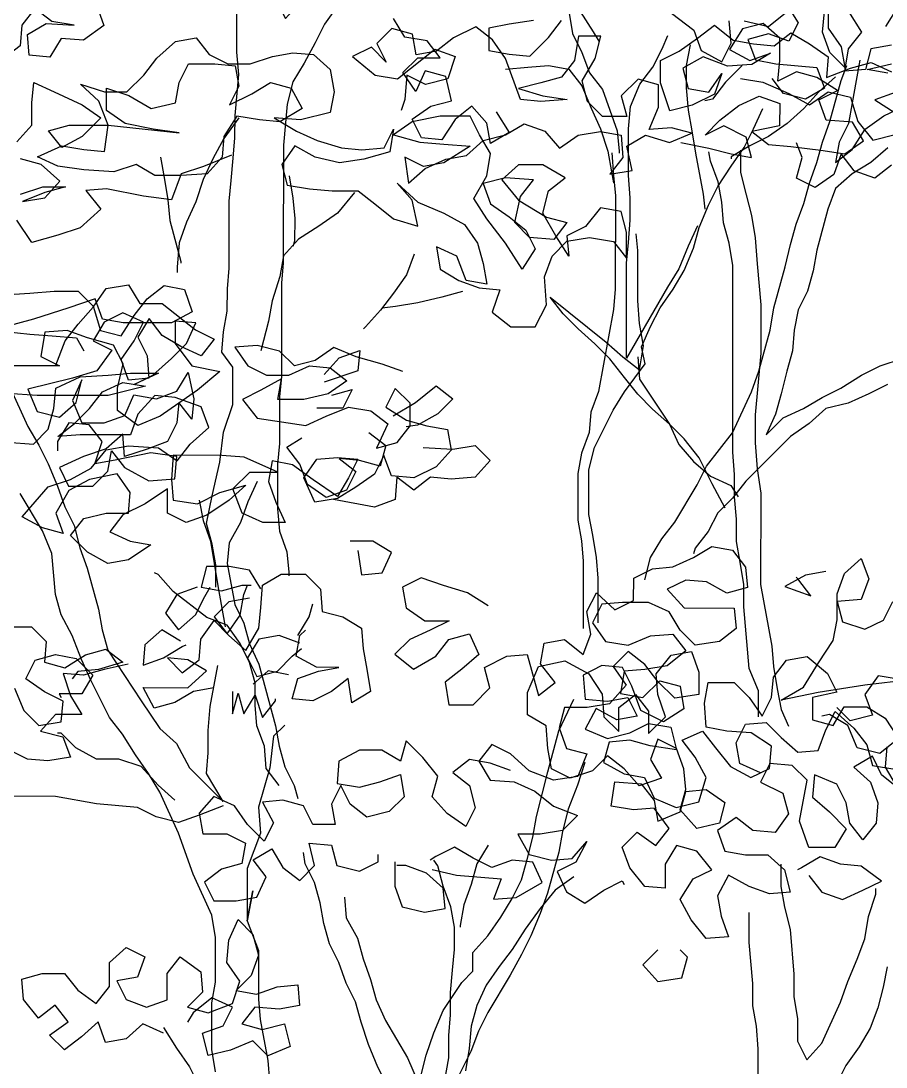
# Model space of a CAD drawing. Header units: inches. Extents: x 350994 to 353538, y 1581369 to 1583842.
# Drawn here: x 351495.551 to 351496.306, y 1583581.244 to 1583582.158 of the extents above; entities that cross this region are included whole.
import ezdxf

# ---------------------------------------------------------------- set-up
doc = ezdxf.new("R2010")
doc.units = ezdxf.units.IN
doc.header["$MEASUREMENT"] = 0
doc.linetypes.add('1', pattern=[0])
doc.layers.add('FOREST', color=96, linetype='Continuous')
doc.layers.add('TREE', color=81, linetype='1')

# ---------------------------------------------------------------- blocks, each defined once
blk = doc.blocks.new('TREE_4')
at = {"color": 94}
for points in [[(-1012.7, 7119.2), (-1001.2, 7087.4), (-1033, 7064.3), (-1067.7, 7067.2), (-1085.1, 7038.3), (-1116.9, 7041.3), (-1119.7, 7073.1), (-1090.8, 7090.4), (-1047.4, 7087.5), (-1082.1, 7093.3), (-1108.1, 7113.5), (-1128.4, 7087.5), (-1131.3, 7055.7), (-1157.3, 7035.5), (-1189.1, 7047.1), (-1209.4, 7073.2), (-1220.9, 7041.4), (-1249.9, 7021.2), (-1278.8, 7035.6), (-1270.1, 7067.4), (-1278.7, 7090.6)], [(-106.8, 6905.6), (-63.5, 6896.9), (-28.8, 6888.2), (3, 6882.4), (-5.6, 6914.2), (-40.3, 6931.5), (-69.2, 6917.1), (-46.1, 6940.2), (-17.1, 6963.3), (14.7, 6977.8), (46.5, 6966.2), (46.4, 6931.5), (3.1, 6922.8), (29.1, 6902.6), (63.8, 6899.6), (110, 6893.8), (147.6, 6888), (176.5, 6908.2), (159.2, 6937.1), (118.7, 6940.1), (107.2, 6971.9), (136.1, 6986.3), (104.3, 7006.6), (72.5, 7015.3), (43.6, 7000.9), (46.5, 7032.7), (46.6, 7067.4), (20.6, 7090.5), (-11.3, 7081.9), (-31.5, 7050.1), (0.3, 7032.7), (32.1, 7044.2), (3.2, 7026.9), (-34.4, 7024.1), (-72, 7038.6), (-103.8, 7021.2), (-95.2, 6989.4), (-63.4, 6983.6), (-43.1, 7012.5), (-54.7, 6980.7), (-89.4, 6963.4), (-124.1, 6954.8), (-138.5, 6998.1), (-138.5, 7032.8), (-109.6, 7047.3), (-80.7, 7067.5), (-54.6, 7087.7), (-25.7, 7064.5), (6.1, 7058.7), (37.9, 7055.8), (63.9, 7076), (92.8, 7058.6), (121.7, 7038.4), (118.8, 7006.6), (156.4, 7021), (188.2, 7029.6), (220, 7015.2)], [(225.7, 6983.3), (193.9, 6971.8), (225.7, 6951.5)], [(219.9, 6870.6), (193.8, 6850.4), (162, 6862), (141.8, 6888), (130.2, 6856.2), (101.3, 6836), (72.4, 6850.5), (81.1, 6882.3), (72.4, 6905.4)], [(-803.6, 6886), (-847, 6868.7), (-881.7, 6857.1), (-896.2, 6816.7), (-939.6, 6822.5), (-997.4, 6834.1), (-1029.2, 6831.3), (-1006.1, 6802.3), (-1037.9, 6773.4), (-1072.7, 6761.9), (-1113.1, 6750.4), (-1136.2, 6785.1)], [(-1130.4, 6825.6), (-1095.7, 6837.1), (-1061, 6837.1), (-1092.8, 6828.4), (-1127.5, 6814), (-1092.8, 6819.8), (-1069.7, 6845.8), (-1098.6, 6871.8), (-1130.4, 6880.5)], [(-1136.1, 6906.5), (-1113, 6932.5), (-1112.9, 6967.2), (-1110, 6999), (-1078.2, 6984.5), (-1034.9, 6964.3), (-1006, 6944), (-1034.9, 6915.1), (-1066.7, 6897.8), (-1087, 6923.8), (-1055.1, 6932.5), (-994.4, 6932.4), (-884.6, 6920.8), (-925, 6926.6), (-968.4, 6935.3), (-997.3, 6955.6), (-997.3, 6990.2), (-962.6, 6978.7), (-927.9, 6958.4), (-890.3, 6967), (-884.5, 6998.8), (-870, 7027.7), (-829.5, 7027.7), (-797.7, 7024.8), (-792, 6993), (-806.5, 6964.1), (-771.8, 6981.4), (-742.8, 6998.7), (-711, 6990), (-693.7, 6958.2), (-728.4, 6938), (-760.2, 6940.9), (-794.9, 6946.7), (-815.2, 6914.9), (-818.1, 6883.1), (-841.3, 6857.1), (-881.7, 6854.3), (-922.2, 6854.3), (-951.1, 6871.7), (-985.8, 6860.1), (-1032.1, 6863.1), (-1072.6, 6868.9), (-1104.3, 6883.4), (-1066.7, 6900.7), (-1032.1, 6894.9), (-1000.3, 6891.9), (-994.4, 6932.4), (-1008.9, 6970), (-1037.7, 6996.1), (-1000.2, 6984.5), (-965.5, 6984.4), (-939.4, 7010.4), (-919.2, 7036.4), (-890.2, 7062.4), (-858.4, 7068.2), (-838.2, 7042.1), (-809.3, 7027.7), (-774.6, 7027.6), (-739.9, 7039.2), (-708.1, 7044.9), (-676.3, 7042), (-650.3, 7018.8), (-644.5, 6984.1), (-650.3, 6952.3), (-696.6, 6940.8), (-737.1, 6943.8), (-702.4, 6923.5), (-670.6, 6909), (-633.1, 6897.4), (-601.2, 6894.5), (-566.6, 6897.3), (-552.1, 6926.2), (-557.9, 6891.5), (-598.4, 6880), (-636, 6874.3), (-673.5, 6883), (-705.3, 6900.4), (-725.6, 6871.5), (-717, 6839.6), (-682.3, 6833.8), (-647.6, 6830.9), (-607.1, 6830.9), (-581.1, 6810.6), (-552.2, 6787.5), (-514.6, 6775.9), (-523.3, 6816.3), (-546.4, 6842.4), (-514.6, 6813.4), (-474.1, 6796.1), (-442.3, 6778.7), (-422.1, 6749.7), (-413.5, 6717.9), (-407.7, 6686.1), (-439.5, 6691.9), (-453.9, 6729.5), (-485.7, 6744), (-480, 6709.3), (-451.1, 6691.9), (-419.3, 6680.4), (-387.5, 6677.4), (-399.1, 6642.7), (-370.2, 6619.6), (-332.6, 6619.6), (-315.2, 6654.2), (-318.1, 6697.6), (-306.5, 6729.4), (-283.3, 6752.5), (-248.6, 6758.3), (-211.1, 6752.4), (-190.8, 6726.4), (-190.8, 6766.9), (-199.4, 6798.7), (-231.2, 6804.5), (-254.4, 6775.6), (-283.3, 6761.2), (-280.5, 6729.4), (-300.7, 6761.2), (-320.9, 6795.9), (-312.2, 6830.6), (-286.1, 6850.8), (-320.8, 6871.1), (-358.4, 6871.1), (-384.4, 6848), (-358.5, 6816.2), (-315.1, 6790.1), (-283.3, 6781.4), (-303.6, 6755.4), (-341.2, 6758.3), (-364.3, 6781.5), (-355.6, 6822), (-335.3, 6848), (-378.7, 6850.9), (-413.4, 6842.3), (-401.8, 6810.4), (-372.9, 6790.2), (-346.9, 6769.9), (-332.5, 6741), (-352.8, 6709.2), (-378.8, 6749.7), (-407.6, 6787.3), (-427.8, 6819.1), (-407.6, 6853.8), (-401.8, 6888.5), (-419.1, 6917.4), (-433.5, 6946.4), (-479.8, 6946.4), (-523.1, 6937.8), (-552.1, 6917.6), (-511.6, 6906), (-474, 6903), (-433.5, 6900.1), (-474.1, 6874.1), (-505.9, 6868.4), (-534.8, 6882.8), (-529, 6842.4), (-503, 6865.5), (-471.2, 6879.9), (-439.3, 6885.7), (-413.3, 6908.8), (-378.6, 6917.4), (-349.7, 6934.7), (-317.9, 6923.1), (-294.8, 6897.1), (-265.8, 6917.3), (-231.1, 6923), (-199.3, 6917.2), (-196.5, 6882.5), (-216.7, 6856.5), (-182, 6862.3), (-190.7, 6899.9), (-161.8, 6917.2), (-124.2, 6905.6), (-89.5, 6920), (-121.3, 6928.7), (-156, 6925.9), (-141.5, 6960.6), (-141.4, 6995.2), (-173.2, 7004), (-199.3, 6978), (-190.6, 6946.1), (-228.2, 6946.2), (-251.3, 6969.3), (-260, 7001.1), (-239.7, 7035.8), (-231, 7070.5), (-265.7, 7070.5), (-271.5, 7033), (-291.8, 7007), (-323.6, 6998.3), (-358.3, 6989.7), (-320.7, 6978.1), (-283.1, 6972.2), (-323.6, 6969.4), (-355.4, 6972.3), (-378.5, 7035.9), (-398.7, 7064.9), (-424.7, 7085.1), (-459.4, 7067.8), (-485.5, 7047.6), (-517.3, 7041.9), (-523, 7073.7), (-554.8, 7082.4), (-578, 7059.3), (-563.5, 7030.3), (-586.6, 7053.5), (-615.6, 7039.1), (-580.9, 7010.1), (-546.2, 7004.3), (-488.3, 7050.5), (-456.6, 7038.9), (-468.1, 7004.2), (-502.9, 6995.6), (-531.8, 7010.1), (-534.7, 6972.5), (-540.5, 6955.1)], [(-792, 6943.8), (-815.2, 6912), (-832.6, 6880.2), (-847.1, 6848.4), (-858.6, 6813.8), (-873.1, 6782), (-884.7, 6750.2), (-887.7, 6712.6), (-887.7, 6703.9)], [(-913.5, 6883.2), (-907.8, 6851.4), (-902, 6816.7), (-899.2, 6784.9), (-881.9, 6721.3), (-881.9, 6718.4)], [(13.8, 6015), (13.8, 6055.4), (-0.6, 6090.1), (-9.2, 6185.6), (-9.2, 6220.3), (-14.9, 6255), (-20.7, 6286.8), (-20.6, 6321.5), (-23.5, 6356.2), (-23.5, 6390.9), (-26.3, 6425.6), (-26, 6714.7), (-31.8, 6749.4), (-40.4, 6781.2), (-43.3, 6813), (-49.1, 6844.8), (-60.6, 6876.6), (-63.5, 6891.1)], [(-14.3, 6893.9), (-14.3, 6859.2), (-5.7, 6824.5), (2.9, 6792.7), (8.7, 6758), (11.5, 6717.5), (17.3, 6653.9), (17.2, 6578.8), (8.4, 6483.4), (8.4, 6440), (11.3, 6399.5), (17, 6361.9), (16.9, 6220.2), (34.1, 6124.8), (37, 6093), (42.7, 6058.3), (48.5, 6026.5), (60, 6000.5)], [(-714, 6854.1), (-708.3, 6819.4), (-705.4, 6787.6), (-705.5, 6752.9), (-708.4, 6744.2)], [(-612.9, 6828), (-638.9, 6796.2), (-667.9, 6776), (-699.7, 6755.8), (-722.8, 6729.8), (-728.6, 6698), (-740.2, 6660.4), (-746.1, 6628.6), (-757.7, 6582.4)], [(-38, 6338.8), (-58.2, 6376.4), (-78.4, 6416.9), (-101.5, 6445.9), (-124.6, 6469), (-150.6, 6492.2), (-173.7, 6515.3), (-193.9, 6541.4), (-217, 6570.3), (-240.1, 6593.4), (-266.1, 6616.6), (-289.2, 6639.8), (-309.4, 6665.8), (-222.8, 6596.3), (-196.8, 6573.2), (-170.8, 6552.9), (-164.9, 6590.5), (-170.7, 6625.2), (-173.6, 6659.9), (-173.5, 6738), (-176.3, 6764)], [(-520.4, 6732.5), (-532, 6700.7), (-552.3, 6671.8), (-572.6, 6645.8), (-595.7, 6619.8), (-598.6, 6616.9)], [(-538, 6550.4), (-569.7, 6561.9), (-610.2, 6573.5), (-644.9, 6588), (-673.8, 6567.8), (-705.6, 6559.2), (-728.8, 6582.3), (-763.4, 6591), (-798.1, 6588.2), (-777.9, 6559.2), (-749, 6544.8), (-714.3, 6544.7), (-682.5, 6559.2), (-650.7, 6556.2), (-624.7, 6536), (-653.6, 6515.8), (-691.2, 6507.1), (-731.7, 6507.2), (-725.9, 6539), (-757.7, 6521.6), (-786.6, 6507.2), (-763.5, 6478.3), (-688.4, 6466.6), (-656.6, 6481.1), (-621.9, 6495.5), (-587.2, 6489.7), (-561.2, 6469.4), (-578.5, 6431.8), (-546.7, 6440.5), (-526.5, 6466.5), (-526.4, 6501.2), (-549.5, 6524.3), (-564, 6495.4), (-532.2, 6475.2), (-500.4, 6466.5), (-468.6, 6460.7), (-462.9, 6428.8), (-486, 6402.8), (-520.8, 6385.5), (-555.5, 6388.5), (-567, 6420.3), (-581.5, 6391.4), (-610.4, 6371.2), (-639.3, 6353.8), (-674, 6348.1), (-691.3, 6385.7), (-671.1, 6414.6), (-639.3, 6417.4), (-607.5, 6414.5), (-622, 6385.6), (-639.3, 6356.7), (-676.9, 6382.8), (-708.7, 6405.9), (-740.5, 6411.8), (-746.3, 6380), (-734.7, 6348.1), (-720.3, 6316.3), (-755, 6316.4), (-786.8, 6330.8), (-801.2, 6368.4), (-775.2, 6394.4), (-731.8, 6394.4), (-783.8, 6417.6), (-818.5, 6420.5), (-893.7, 6420.6), (-896.6, 6383), (-893.8, 6351.2), (-856.2, 6345.4), (-821.5, 6362.7), (-781, 6374.2), (-807, 6351.1), (-841.7, 6328), (-873.6, 6316.5), (-902.5, 6330.9), (-902.4, 6368.5), (-937.1, 6345.4), (-971.9, 6328.1), (-992.1, 6302.1), (-960.3, 6287.6), (-928.5, 6281.8), (-963.2, 6258.7), (-995.1, 6253), (-1026.8, 6270.3), (-1052.8, 6296.4), (-1032.6, 6322.4), (-997.9, 6331), (-963.2, 6331), (-960.3, 6362.8), (-980.5, 6391.7), (-1023.8, 6383.1), (-1055.7, 6365.8), (-1075.9, 6331.1), (-1064.4, 6299.3), (-1096.2, 6308), (-1128, 6325.4), (-1087.5, 6371.6), (-1052.8, 6383.1), (-1020.9, 6400.4), (-997.8, 6429.3), (-963.1, 6435.1), (-916.8, 6432.2), (-887.9, 6411.9), (-867.7, 6437.9), (-838.7, 6463.9), (-850.3, 6495.7), (-890.7, 6510.2), (-922.5, 6513.1), (-948.6, 6484.2), (-960.2, 6452.4), (-1038.2, 6452.5), (-1072.9, 6449.6), (-1046.9, 6469.9), (-1023.7, 6493), (-1003.5, 6519), (-971.7, 6533.4), (-937, 6527.6), (-994.8, 6513.2), (-1104.7, 6513.3), (-1150.9, 6516.2)], [(-1151, 6441), (-1110.5, 6438.1), (-1087.4, 6461.2), (-1078.7, 6493), (-1075.8, 6524.8), (-1038.2, 6542.1), (-994.8, 6545), (-960.1, 6547.8), (-916.7, 6547.8), (-954.3, 6530.5), (-925.4, 6544.9), (-896.5, 6570.9), (-873.3, 6594), (-858.8, 6625.8), (-890.6, 6628.7), (-890.7, 6594), (-864.7, 6559.3), (-821.3, 6550.6), (-856, 6521.7), (-913.9, 6481.3), (-948.6, 6466.9), (-980.4, 6490), (-980.3, 6524.7), (-971.6, 6562.3), (-986.1, 6591.2), (-1026.5, 6602.8), (-1058.3, 6614.4), (-1093, 6611.6), (-1098.8, 6574), (-1069.9, 6559.5), (-1214.5, 6559.6)], [(-1156.6, 6669.5), (-1116.1, 6672.3), (-1078.5, 6675.2), (-1040.9, 6675.1), (-1017.8, 6652), (-1006.3, 6614.4), (-974.5, 6605.7), (-954.2, 6637.5), (-934, 6663.5), (-907.9, 6683.7), (-876.1, 6677.9), (-864.6, 6643.2), (-896.4, 6625.9), (-971.6, 6625.9), (-1003.4, 6631.7), (-1014.9, 6663.5), (-1055.4, 6649.1), (-1110.4, 6631.8), (-1174, 6614.5), (-1116.2, 6608.7), (-1081.5, 6605.8), (-1043.9, 6602.9), (-1032.3, 6582.6)], [(-445.3, 6674.6), (-477.1, 6665.9), (-514.7, 6657.3), (-549.4, 6651.6), (-569.7, 6648.7)], [(-173.6, 6573.1), (-170.8, 6538.5), (-124.6, 6469), (-110.1, 6437.2), (-87, 6411.2), (-61, 6388), (-29.2, 6373.5), (-17.7, 6356.2)], [(-1151.3, 6154.8), (-1113.7, 6154.8), (-1090.6, 6131.6), (-1093.5, 6099.8), (-1061.7, 6091.1), (-1029.9, 6111.3), (-998.1, 6120), (-972.1, 6099.7), (-1009.7, 6088.2), (-1041.5, 6085.3), (-1050.2, 6073.8)], [(-763.6, 6380), (-778.1, 6348.2), (-789.7, 6316.4), (-807.1, 6284.6), (-810, 6252.8), (-798.5, 6189.2), (-784.1, 6160.3), (-775.4, 6128.4), (-761, 6096.6), (-735.1, 6001.2), (-729.3, 5969.4), (-720.7, 5937.6), (-706.2, 5908.6), (-700.5, 5888.4)], [(-853.3, 6351.1), (-847.5, 6319.3), (-836, 6287.5), (-824.5, 6218.1), (-813, 6154.5)], [(-607.6, 6272.9), (-601.9, 6235.3), (-570, 6238.1), (-555.6, 6269.9), (-584.5, 6287.3), (-619.2, 6287.3)], [(444.7, 6084), (369.5, 6084), (311.7, 6078.3), (248, 6072.6), (178.6, 6064), (106.3, 6052.5), (48.5, 6040.9), (83.2, 6061.2), (106.4, 6098.7), (129.6, 6133.4), (135.4, 6165.2), (135.4, 6205.7), (147, 6237.5), (173, 6260.6), (184.6, 6228.8), (173, 6197), (135.4, 6194.1), (144, 6162.3), (178.7, 6150.7), (207.6, 6165.1), (222.1, 6194)], [(-729.4, 5908.7), (-749.6, 5934.7), (-752.4, 5969.4), (-764, 6001.2), (-766.8, 6033), (-766.8, 6067.7), (-775.5, 6099.5), (-789.9, 6128.5), (-810.1, 6157.4), (-841.9, 6169), (-893.9, 6209.5), (-917, 6235.5), (-922.8, 6238.4)], [(118.1, 6240.4), (86.3, 6234.6), (54.5, 6217.3), (94.9, 6202.8), (74.7, 6228.9), (71.8, 6231.8)], [(-963.4, 6096.8), (-1001, 6088.2), (-1032.8, 6079.5), (-1064.6, 6082.4), (-1053.1, 6047.7), (-1035.7, 6018.8), (-1076.2, 6018.8), (-1099.4, 5992.8), (-1064.7, 5984.1), (-1053.2, 5952.3), (-1087.9, 5946.6), (-1119.7, 5949.5), (-1148.6, 5964)], [(-1139.8, 6059.4), (-1125.4, 6024.7), (-1102.3, 6001.5), (-1067.6, 6007.3), (-1064.6, 6039.1), (-1093.5, 6053.6), (-1122.4, 6073.8), (-1108, 6102.7), (-1076.1, 6111.4), (-1044.3, 6105.6), (-1018.3, 6079.5), (-1035.7, 6050.6), (-1070.4, 6050.6), (-1067.5, 6044.9)], [(16.6, 5928.2), (-15.2, 5942.7), (-20.9, 5974.5), (-6.5, 6003.4), (25.3, 6006.3), (48.5, 5983.1), (74.5, 5960), (106.3, 5962.8), (117.9, 5994.6), (132.3, 6023.5), (161.2, 5997.5), (181.4, 5971.4), (190.1, 5939.6), (224.8, 5933.8)], [(233.4, 5902), (204.5, 5925.2), (190.1, 5954.1), (161.2, 5936.8), (187.2, 5913.6), (198.7, 5881.8), (195.8, 5850), (175.5, 5824), (155.3, 5850), (149.6, 5881.8), (135.1, 5910.8), (100.4, 5925.2), (97.5, 5890.6), (123.5, 5867.4), (149.5, 5841.4), (132.2, 5812.5), (91.7, 5812.5), (77.3, 5853), (88.9, 5916.6), (65.8, 5939.7), (31.1, 5942.7), (16.6, 5913.8), (51.3, 5896.4), (59.9, 5864.6), (39.6, 5835.7), (5, 5838.6), (-21, 5858.9), (-50, 5838.6), (-38.4, 5806.8), (-6.6, 5801), (28.1, 5801), (54.1, 5777.8), (62.7, 5743.1), (30.9, 5740.3), (-0.9, 5751.9), (-32.7, 5769.2), (-50.1, 5737.4), (-44.3, 5705.6), (-32.8, 5673.8), (-67.5, 5671), (-90.6, 5699.9), (-107.9, 5731.7), (-87.6, 5763.5), (-58.7, 5777.9), (-81.8, 5806.9), (-113.6, 5815.6), (-131, 5786.7), (-131, 5749.1), (-162.8, 5752), (-185.9, 5780.9), (-197.5, 5812.8), (-174.3, 5835.9), (-145.4, 5815.6), (-125.1, 5841.6), (-148.3, 5873.4), (-180.1, 5870.6), (-214.7, 5876.4), (-208.9, 5914), (-168.5, 5911), (-148.2, 5885), (-142.5, 5853.2), (-107.8, 5867.6), (-99.1, 5899.4), (-67.3, 5902.3), (-38.4, 5882), (-47.1, 5850.2), (-81.8, 5841.6), (-107.8, 5870.5), (-99.1, 5902.3), (-101.9, 5934.1), (-113.5, 5965.9), (-142.4, 5980.4), (-154, 5948.6), (-136.6, 5919.7), (-171.3, 5908.1), (-194.5, 5934.2), (-220.5, 5954.5), (-243.6, 5931.3), (-278.3, 5919.8), (-307.2, 5934.3), (-313, 5966.1), (-315.8, 6000.8), (-344.7, 6018.2), (-344.7, 6052.9), (-327.3, 6093.3), (-286.8, 6102), (-249.3, 6081.7), (-229, 6049.9), (-226.2, 6015.2), (-203.1, 5992), (-203, 6029.6), (-177, 6049.8), (-156.8, 6023.8), (-156.8, 5989.1), (-130.8, 6015.1), (-142.3, 6049.8), (-145.2, 6081.6), (-122, 6110.5), (-90.2, 6116.2), (-78.7, 6084.4), (-78.7, 6049.7), (-116.3, 6044), (-142.3, 6070), (-162.5, 6096.1), (-188.5, 6116.3), (-211.7, 6093.2), (-191.4, 6064.3), (-217.5, 6035.4), (-252.2, 6029.7), (-286.9, 6029.7), (-295.6, 5997.9), (-284.1, 5966.1), (-252.3, 5957.4), (-266.7, 5922.7), (-304.3, 5916.9), (-341.9, 5931.4), (-370.8, 5957.5), (-399.7, 5972), (-420, 5946), (-402.6, 5917), (-365.1, 5914.1), (-333.3, 5899.6), (-304.4, 5876.5), (-266.8, 5862), (-290, 5838.9), (-324.7, 5833.1), (-359.4, 5833.1), (-342, 5801.3), (-307.3, 5792.6), (-275.5, 5795.5), (-252.4, 5821.5), (-269.8, 5789.7), (-298.7, 5775.3), (-284.3, 5743.4), (-255.4, 5726.1), (-226.4, 5746.3), (-197.5, 5760.7), (-194.6, 5754.9)], [(227.7, 5907.8), (210.3, 5936.7), (213.2, 5968.5)], [(236.5, 6072.6), (198.9, 6078.4), (178.6, 6049.5), (190.2, 6017.7), (155.5, 6009), (135.2, 6029.3)], [(-891.3, 5885.7), (-917.3, 5908.8), (-943.3, 5937.8), (-978, 5949.4), (-1012.7, 5949.4), (-1044.5, 5966.8), (-1067.6, 5989.9), (-1073.4, 5989.9)], [(-370.8, 5931.5), (-402.6, 5943.1), (-434.4, 5948.9), (-460.5, 5928.7), (-434.5, 5908.4), (-425.8, 5873.7), (-440.3, 5844.8), (-469.2, 5865.1), (-492.3, 5891.1), (-483.6, 5922.9), (-506.7, 5951.8), (-532.7, 5977.9), (-541.4, 5946.1), (-570.3, 5963.4), (-605, 5963.5), (-636.8, 5946.2), (-639.7, 5911.5), (-605, 5905.7), (-573.2, 5914.3), (-541.4, 5925.8), (-535.7, 5891.1), (-558.8, 5868), (-593.5, 5859.4), (-619.5, 5879.6), (-634, 5908.6), (-648.4, 5879.7), (-642.7, 5847.9), (-677.4, 5847.9), (-691.8, 5876.8), (-723.6, 5885.5), (-755.4, 5882.7), (-738.1, 5850.8), (-752.6, 5821.9), (-778.6, 5848), (-798.8, 5876.9), (-830.6, 5891.4), (-853.7, 5865.4), (-848, 5833.6), (-810.4, 5833.6), (-781.5, 5819.1), (-787.3, 5787.3), (-819.1, 5778.6), (-845.2, 5758.4), (-830.7, 5729.5), (-796, 5729.5), (-764.2, 5735.2), (-749.7, 5767), (-770, 5793), (-741, 5810.4), (-723.7, 5781.4), (-697.7, 5761.2), (-674.5, 5784.3), (-683.2, 5819), (-648.5, 5816.1), (-639.9, 5784.3), (-605.2, 5775.5), (-576.2, 5790), (-576.2, 5801.5)], [(-816.1, 5876.9), (-853.7, 5862.5), (-885.6, 5851), (-920.2, 5859.7), (-949.1, 5874.2), (-1012.7, 5880), (-1076.3, 5891.6), (-1206.4, 5891.7)], [(212.9, 5627.3), (207.1, 5595.5), (198.4, 5563.7), (186.8, 5532), (169.5, 5503.1), (149.2, 5474.2), (134.7, 5445.3), (117.3, 5413.5), (100, 5384.6), (91.2, 5349.9), (85.4, 5286.3), (85.2, 5104.1), (82.3, 5072.3), (82.2, 4927.8), (79.3, 4896), (79.2, 4823.7), (76.3, 4791.9), (76.2, 4722.5), (79.1, 4687.8), (90.6, 4656), (93.5, 4624.2), (93.5, 4618.4)], [(-492.4, 5778.3), (-454.8, 5769.6), (-385.4, 5763.8), (-397, 5732), (-362.3, 5734.8), (-321.8, 5757.9), (-336.3, 5789.8), (-368.1, 5792.7), (-399.9, 5781.1), (-428.8, 5795.6), (-457.7, 5813), (-486.6, 5798.6), (-495.3, 5792.8)], [(-405.6, 5815.8), (-423, 5786.9), (-431.7, 5755.1), (-443.3, 5723.4), (-449.1, 5691.6), (-449.1, 5688.7)], [(-909, 5533), (-888.8, 5501.1), (-868.6, 5472.2), (-854.1, 5443.3)], [(-547.7, 5414.1), (-576.5, 5471.9), (-591, 5506.6), (-602.5, 5541.3), (-611.1, 5573.2), (-625.6, 5602.1), (-637.1, 5633.9), (-651.5, 5662.8), (-660.2, 5694.6), (-665.9, 5726.4), (-674.6, 5758.3), (-689, 5787.2), (-691.9, 5804.5)], [(-628.3, 5735.1), (-625.5, 5703.3), (-608.2, 5671.5), (-599.5, 5639.6), (-588, 5607.8), (-579.3, 5576), (-564.9, 5544.2), (-530.3, 5486.3), (-515.8, 5451.6), (-504.3, 5419.8), (-489.9, 5390.9), (-475.4, 5419.8), (-472.5, 5451.6), (-466.6, 5486.3), (-466.6, 5521), (-463.7, 5552.8), (-463.7, 5587.5), (-460.7, 5622.2), (-457.8, 5654), (-457.8, 5688.7), (-463.5, 5720.5), (-475.1, 5752.3), (-483.7, 5784.1), (-489.5, 5792.8)], [(91.6, 5769.1), (111.8, 5743.1), (143.6, 5731.5), (175.5, 5745.9), (204.4, 5760.3), (172.6, 5783.5), (140.8, 5786.4), (109, 5798), (80.1, 5780.7), (74.3, 5777.8)], [(-550.2, 5790), (-550.3, 5752.4), (-538.7, 5720.5), (-504, 5711.8), (-472.2, 5717.6), (-475.1, 5749.4), (-501.1, 5772.6), (-532.9, 5784.2), (-547.3, 5784.2)], [(48.3, 5786.5), (48.2, 5751.8), (54, 5720), (62.6, 5685.3), (68.4, 5615.9), (68.3, 5581.2), (74.1, 5546.5), (74, 5511.8), (88.5, 5482.9), (111.6, 5508.9), (140.6, 5572.5), (152.2, 5604.3), (166.7, 5638.9), (178.3, 5670.7), (184.1, 5705.4), (195.7, 5740.1), (195.7, 5748.8)], [(1019.5, 5470.5), (1039.7, 5502.3), (1062.9, 5531.1), (1086.1, 5562.9), (1106.3, 5588.9), (1132.4, 5612), (1161.3, 5635.1), (1187.3, 5658.3), (1213.4, 5684.2), (1239.4, 5707.4), (1268.4, 5724.7), (1300.2, 5739.1), (1332, 5750.6), (1363.8, 5759.3), (1395.6, 5762.1), (1427.4, 5770.8), (1462.1, 5776.5), (1493.9, 5782.3), (1566.2, 5782.2), (1598, 5770.6), (1609.6, 5762)], [(-272.7, 5766.6), (-301.6, 5746.4), (-324.8, 5717.5), (-347.9, 5685.7), (-368.2, 5653.9), (-388.5, 5627.9), (-408.7, 5599), (-423.2, 5567.2), (-431.9, 5535.4), (-434.8, 5500.7), (-440.6, 5466)], [(-340, 4913.7), (-311.1, 4850.1), (-293.8, 4821.1), (-279.3, 4792.2), (-264.9, 4757.5), (-253.4, 4725.7), (-239, 4696.8), (-230.3, 4662.1), (-218.8, 4630.2), (-201.5, 4566.6), (-195.7, 4534.8), (-187.1, 4503), (-135.1, 4424.9), (-135.1, 4424.9), (-106.2, 4381.5), (-80.2, 4358.3), (-60, 4320.7), (-8, 4268.6), (-34, 4312), (-31.1, 4343.8), (-31.1, 4378.5), (-28.1, 4416.1), (-16.5, 4479.7)], [(-19.3, 4601.1), (-19.3, 4635.8), (-25, 4667.6), (-33.7, 4699.5), (-25, 4742.8), (-13.3, 4794.9), (-7.5, 4841.1), (7, 4884.5), (7, 4942.3), (-10.3, 4965.4), (-7.4, 4997.2), (-1.6, 5029), (-1.5, 5063.7), (1.4, 5095.5), (1.5, 5199.6), (4.4, 5231.4), (7.3, 5266.1), (10.2, 5297.9), (10.3, 5332.6), (16.1, 5396.2), (13.3, 5430.9), (13.3, 5500.3), (10.5, 5535), (4.7, 5566.8), (4.7, 5601.5), (-1, 5665.1), (-0.9, 5711.4)], [(-909, 5524.3), (-940.8, 5538.8), (-966.8, 5515.7), (-998.6, 5509.9), (-1010.2, 5541.7), (-1036.2, 5518.6), (-1062.2, 5498.4), (-1085.4, 5521.5), (-1056.4, 5541.8), (-1076.6, 5567.8), (-1102.7, 5547.6), (-1125.8, 5576.5), (-1128.6, 5608.3), (-1096.8, 5617), (-1062.1, 5616.9), (-1041.9, 5590.9), (-1013, 5570.6), (-992.8, 5596.6), (-992.7, 5634.2), (-966.7, 5657.3), (-937.8, 5642.8), (-949.4, 5611.1), (-981.2, 5605.3), (-966.8, 5576.4), (-935, 5564.8), (-903.2, 5576.3), (-903.1, 5616.8), (-882.9, 5642.8), (-851.1, 5619.6), (-848.2, 5587.8), (-871.4, 5564.7), (-839.6, 5556), (-802, 5570.4), (-790.4, 5605.1), (-810.6, 5634.1), (-807.7, 5668.8), (-793.2, 5700.5), (-770.1, 5677.4), (-761.4, 5645.6), (-773, 5613.8), (-796.2, 5590.7), (-764.4, 5584.9), (-732.5, 5596.4), (-700.7, 5599.3), (-697.9, 5567.5), (-729.7, 5561.7), (-767.3, 5564.6), (-787.5, 5538.6), (-755.7, 5529.9), (-721, 5538.6), (-712.4, 5503.9), (-747.1, 5489.4), (-770.2, 5512.6), (-804.9, 5498.2), (-839.6, 5489.5), (-848.3, 5524.2), (-816.4, 5535.8), (-802, 5564.7), (-833.8, 5579.1), (-862.7, 5556), (-871.4, 5541.6)], [(-142.7, 5653.7), (-165.8, 5630.6), (-142.7, 5604.5), (-105.1, 5610.3), (-96.4, 5642.1), (-108, 5653.7)], [(415.1, 5338), (435.3, 5306.2), (406.3, 5288.9), (400.6, 5320.7), (377.5, 5346.7), (351.4, 5326.5), (331.2, 5294.7), (299.4, 5297.7), (284.9, 5326.6), (313.9, 5346.8), (345.7, 5355.4), (337, 5393), (305.3, 5401.7), (290.8, 5369.9), (270.6, 5398.9), (293.7, 5422), (328.4, 5422), (308.2, 5448), (273.5, 5453.8), (256.2, 5482.7)], [(473, 5479.6), (435.4, 5473.9), (403.6, 5468.1), (403.6, 5433.4), (435.4, 5427.6), (467.2, 5424.7), (496.1, 5453.6), (516.4, 5479.6)], [(545.3, 5494), (565.5, 5462.2), (574.2, 5447.7)], [(687, 5491), (721.7, 5465), (733.2, 5433.1), (765, 5415.8), (779.5, 5444.7), (776.6, 5479.4)], [(799.7, 5479.3), (837.3, 5470.6), (866.2, 5493.7)], [(793.9, 5389.7), (828.6, 5383.9), (869, 5366.5), (900.8, 5349.1), (929.7, 5369.4), (964.4, 5360.7), (976, 5323.1), (999.1, 5294.1), (1033.8, 5302.8)], [(1022.3, 5398.2), (990.5, 5404), (1028.1, 5412.6)], [(1028.1, 5441.5), (996.3, 5435.8), (987.6, 5404), (955.8, 5401.1), (961.6, 5435.8), (981.9, 5461.8), (961.7, 5493.7)], [(929.9, 5502.4), (929.8, 5467.7), (950, 5438.7), (955.8, 5406.9), (932.7, 5430.1), (921.2, 5461.9), (924.1, 5493.7)], [(863.4, 5508.2), (883.6, 5476.4), (869.1, 5447.5), (837.3, 5459.1), (805.5, 5450.4), (817, 5418.6), (848.8, 5412.8), (912.4, 5407), (924, 5375.1), (895, 5357.8), (860.4, 5366.5), (843, 5389.7)], [(528, 5494.1), (533.7, 5459.4), (548.1, 5430.4), (559.7, 5398.6), (579.9, 5372.6), (603, 5308.9), (605.8, 5277.1), (605.8, 5274.2)], [(978.9, 5418.5), (973.1, 5386.7), (967.3, 5352), (961.5, 5320.2), (947, 5291.3), (941.2, 5259.5), (967.2, 5279.7), (987.5, 5311.5), (1016.4, 5331.7), (1045.4, 5346.1), (1077.2, 5357.7), (1140.8, 5374.9), (1175.5, 5386.5), (1239.1, 5403.8), (1268.1, 5418.2), (1297, 5435.5), (1323, 5455.7), (1337.5, 5470.2)], [(727.2, 5161.4), (712.7, 5129.6), (698.2, 5094.9), (680.8, 5066), (617.1, 4956.2), (617.2, 5034.3), (617.2, 5103.6), (620.2, 5135.4), (623.1, 5170.1), (623.1, 5204.8), (620.3, 5239.5), (620.3, 5311.8), (623.2, 5346.5), (637.7, 5381.2), (658, 5407.2), (672.5, 5436.1), (681.2, 5456.3)], [(715.9, 5441.8), (710, 5410), (710, 5375.3), (712.9, 5340.6), (718.6, 5308.8), (724.4, 5274.1), (735.9, 5210.5), (738.8, 5187.4)], [(1022.2, 5282.5), (996.1, 5259.4), (967.2, 5242.1), (941.2, 5219), (929.6, 5187.2), (912.2, 5123.6), (906.4, 5091.8), (897.7, 5060), (883.2, 5031.1), (877.4, 4999.3), (874.4, 4967.5), (865.7, 4935.7), (857, 4901), (848.3, 4869.2), (833.8, 4837.4), (859.9, 4863.4), (891.7, 4877.9), (920.6, 4895.2), (949.6, 4909.6), (981.4, 4929.8), (1010.3, 4944.3), (1045, 4955.8)], [(429.6, 5404.5), (464.3, 5407.4), (496.1, 5410.2), (527.9, 5404.4), (548.1, 5378.4), (562.5, 5343.7), (577, 5311.9), (588.5, 5277.1), (594.2, 5245.3), (597.1, 5228)], [(645.7, 4612.1), (654.4, 4646.8), (671.8, 4675.7), (692, 4701.7), (726.8, 4759.5), (741.3, 4788.4), (781.8, 4840.4), (810.8, 4904), (822.4, 4935.8), (839.8, 4999.4), (845.6, 5034), (863, 5097.6), (871.7, 5132.3), (880.4, 5164.1), (892, 5195.9), (900.7, 5227.7), (912.3, 5259.5), (921, 5291.3), (932.6, 5323.1), (950, 5386.7), (958.7, 5409.8)], [(796.8, 5410), (770.7, 5384), (750.5, 5358), (738.9, 5355.1)], [(941.3, 5392.5), (915.3, 5369.4), (892.1, 5343.4), (866.1, 5320.3), (837.2, 5300.1), (808.2, 5285.6), (779.3, 5268.3), (779.3, 5265.4)], [(573.4, 4545.7), (573.4, 4615.1), (570.6, 4646.9), (564.8, 4681.6), (559.1, 4713.4), (559.1, 4782.8), (567.8, 4817.4), (596.8, 4875.2), (614.2, 4904.1), (646, 4947.5), (640.3, 4973.5), (654.7, 5005.3), (669.2, 5034.2), (689.5, 5063.1), (706.9, 5092), (721.3, 5126.7), (730.1, 5158.5), (744.5, 5193.2), (759, 5222.1), (779.3, 5253.8), (799.6, 5282.7), (814, 5311.6), (828.5, 5343.4)], [(-20, 3849.4), (-25.7, 3884.1), (-25.7, 3956.4), (-19.9, 3988.2), (-19.8, 4057.6), (-25.6, 4092.3), (-54.4, 4155.9), (-77.5, 4219.5), (-106.3, 4283.2), (-123.7, 4312.1), (-143.9, 4341), (-164.1, 4372.9), (-184.3, 4398.9), (-213.2, 4456.8), (-227.6, 4488.6), (-242, 4526.2), (-259.3, 4558), (-268, 4589.8), (-273.7, 4653.4), (-288.1, 4688.1), (-322.8, 4746)], [(594.3, 5274.3), (597.1, 5239.6), (600, 5207.7), (599.9, 5063.2), (596.9, 5031.4), (573.7, 4904.2), (562.1, 4872.4), (559.2, 4840.6), (547.6, 4808.8), (541.8, 4777), (541.7, 4704.7), (547.5, 4672.9), (550.3, 4641.1), (550.2, 4537)], [(1021.8, 4915.3), (992.9, 4900.9), (961.1, 4886.5), (926.4, 4877.8), (900.4, 4854.7), (871.4, 4834.5), (802, 4765.2), (781.7, 4739.2), (758.6, 4716.1), (744.1, 4687.2), (723.8, 4661.2), (720.9, 4652.5)], [(-267.6, 4945.4), (-253.2, 4983), (-232.9, 5009), (-209.7, 5035), (-189.5, 5063.9), (-154.8, 5069.7), (-137.4, 5040.7), (-102.8, 5040.7), (-50.7, 5000.2), (-21.8, 4985.7), (-42.1, 4959.7), (-73.9, 4974.2), (-102.8, 4991.5), (-123, 5017.6), (-140.4, 4988.7), (-126, 4959.8), (-123.1, 4925.1), (-154.9, 4922.2), (-166.4, 4954), (-146.2, 4982.9), (-131.7, 5011.8), (-163.5, 5026.3), (-192.4, 5011.9), (-209.8, 4983), (-180.9, 4968.5), (-204, 4936.7), (-241.6, 4925.2), (-311, 4907.9), (-296.6, 4873.2), (-261.9, 4864.5), (-235.9, 4887.6), (-227.2, 4922.3), (-241.7, 4890.5), (-227.2, 4855.8), (-192.6, 4855.7), (-160.7, 4867.3), (-146.3, 4899.1), (-111.6, 4893.2), (-79.7, 4904.8), (-62.4, 4933.7), (-53.7, 4893.2), (-56.7, 4861.4), (-76.9, 4887.4), (-79.8, 4855.6), (-94.3, 4826.7), (-126.1, 4815.2), (-160.8, 4803.7), (-163.7, 4838.4), (-189.7, 4815.3), (-224.4, 4803.7), (-262, 4786.4), (-247.6, 4757.5), (-210, 4757.4), (-186.8, 4780.6), (-181, 4812.4), (-160.8, 4786.3), (-123.2, 4766), (-82.8, 4768.9), (-79.8, 4803.6), (-120.3, 4809.4), (-175.3, 4797.9), (-207.1, 4792.1), (-195.5, 4826.8), (-215.7, 4852.9), (-247.5, 4855.8), (-264.9, 4826.9), (-264.9, 4812.4)], [(148.7, 4930.6), (171.8, 4956.6), (203.7, 4968.1), (200.7, 4936.3), (148.7, 4919)], [(160.2, 4898.8), (192, 4907.4), (177.6, 4878.5), (137.1, 4878.6)], [(255.6, 4866.9), (290.3, 4887.1), (322.2, 4913.1), (348.2, 4892.8), (325, 4869.7), (293.2, 4852.4), (275.8, 4849.5)], [(218, 4840.9), (244, 4820.6), (235.3, 4788.8), (203.5, 4797.5), (171.7, 4800.5), (197.7, 4780.2), (183.2, 4751.3), (151.4, 4739.8), (122.5, 4760), (111, 4791.8), (90.8, 4817.9), (113.9, 4832.3)], [(301.8, 4817.7), (348.1, 4814.8), (382.8, 4820.5), (405.9, 4797.4), (382.7, 4771.4), (345.2, 4768.5), (313.3, 4771.4), (287.3, 4751.2), (261.3, 4771.5), (258.4, 4736.8), (226.6, 4725.2), (163, 4736.9)], [(402.8, 4571.8), (371, 4592.1), (333.4, 4603.7), (298.7, 4615.3), (269.8, 4600.9), (275.6, 4569.1), (304.5, 4548.8), (342.1, 4548.8), (313.1, 4534.3), (281.3, 4519.9), (258.2, 4496.8), (287.1, 4473.6), (321.8, 4493.8), (342, 4519.9), (373.8, 4528.5), (388.3, 4496.7), (362.2, 4473.6), (336.2, 4453.4), (341.9, 4418.7), (379.5, 4418.6), (405.6, 4444.6), (396.9, 4476.4), (431.6, 4493.7), (463.4, 4496.6), (480.7, 4433), (506.8, 4453.2), (483.7, 4482.1), (489.5, 4513.9), (521.3, 4519.7), (550.2, 4496.5), (561.8, 4528.3), (556, 4563), (570.5, 4591.9), (599.4, 4565.9), (628.3, 4580.3), (628.4, 4615), (657.3, 4629.4), (689.1, 4632.3), (720.9, 4646.7), (749.8, 4664), (781.6, 4658.2), (801.9, 4632.2), (804.7, 4600.4), (772.9, 4591.7), (741.1, 4609.1), (709.3, 4612), (680.4, 4597.6), (706.4, 4568.7), (784.4, 4568.6), (787.3, 4536.8), (761.3, 4516.6), (723.7, 4510.8), (700.6, 4534), (683.2, 4562.9), (651.5, 4577.4), (611, 4577.4), (579.2, 4574.6), (564.7, 4545.7), (584.9, 4516.7), (619.6, 4510.9), (654.3, 4525.3), (689, 4528.2), (709.2, 4502.2), (680.3, 4479.1), (645.6, 4473.3), (613.8, 4470.5), (608, 4435.8), (642.6, 4429.9), (668.7, 4455.9), (700.5, 4447.2), (706.2, 4412.5), (674.4, 4392.3), (639.7, 4409.7), (625.3, 4447.3), (610.9, 4476.2), (579.1, 4479.2), (550.2, 4464.7), (553, 4427.1), (587.7, 4424.2), (619.5, 4430), (633.9, 4401), (602.1, 4395.3), (570.3, 4412.7), (553, 4380.9), (587.7, 4366.4), (622.4, 4375), (651.3, 4389.5), (686, 4383.6), (694.6, 4348.9), (654.1, 4354.8), (622.3, 4363.5), (590.5, 4360.6), (581.8, 4328.8), (613.6, 4311.4), (645.4, 4305.6), (659.9, 4273.8), (694.5, 4259.3), (729.2, 4268), (740.8, 4305.5), (723.5, 4337.4), (703.3, 4363.4), (735.1, 4377.8), (755.3, 4351.8), (778.4, 4322.8), (810.2, 4305.5), (839.2, 4319.9), (842.1, 4354.6), (810.3, 4374.9), (772.7, 4377.8), (740.9, 4383.6), (738.1, 4421.2), (743.9, 4453), (784.3, 4452.9), (807.4, 4429.8), (827.7, 4400.9), (842.1, 4429.8), (845.1, 4461.6), (865.3, 4487.6), (897.1, 4493.3), (928.9, 4467.3), (943.3, 4438.3), (905.8, 4429.7), (905.7, 4395), (937.5, 4386.3), (954.9, 4415.2), (989.6, 4415.2), (1018.5, 4397.8), (1038.7, 4366), (1009.8, 4342.9), (975.1, 4351.6), (960.6, 4386.3), (931.8, 4403.7), (920.2, 4400.8)], [(50.1, 4598.2), (32.8, 4627.1), (1, 4632.9), (-33.7, 4633), (-42.4, 4601.2), (-10.6, 4595.3), (21.2, 4604), (35.6, 4604)], [(-22.3, 4445), (-54.1, 4439.3), (-83.1, 4421.9), (-114.9, 4413.3), (-132.2, 4445.1), (-62.8, 4445), (-33.9, 4471), (-62.8, 4488.4), (-94.6, 4491.3), (-71.5, 4468.2), (-45.4, 4488.4), (-42.5, 4520.2), (-22.2, 4549.1), (0.9, 4525.9), (26.9, 4502.8), (47.1, 4537.5), (50.1, 4569.3), (53, 4604), (81.9, 4621.3), (119.5, 4621.3), (142.6, 4598.1), (145.5, 4563.4), (177.3, 4554.7), (206.2, 4537.3), (209, 4505.5), (214.8, 4473.7), (220.5, 4439), (191.6, 4421.7), (185.8, 4459.3), (159.8, 4439.1), (130.9, 4424.6), (99.1, 4427.6), (107.8, 4459.3), (139.6, 4470.9), (171.4, 4476.6), (136.7, 4476.7), (104.9, 4494), (110.7, 4525.8), (119.4, 4534.5)], [(-48.2, 4601.2), (-80, 4589.6), (-97.4, 4560.7), (-77.2, 4534.7), (-51.2, 4557.8), (-36.7, 4586.7), (-28, 4601.1)], [(32.7, 4583.7), (0.9, 4578), (-22.2, 4554.9), (-2, 4528.8), (18.2, 4557.7), (24.1, 4589.5), (29.8, 4604)], [(107.8, 4525.8), (125.2, 4554.7), (131, 4575)], [(-74.3, 4517.3), (-103.2, 4534.7), (-129.3, 4511.6), (-132.2, 4479.8), (-100.4, 4491.3), (-71.4, 4508.7), (-65.6, 4511.6)], [(110.7, 4514.3), (78.9, 4525.9), (47.1, 4520.1), (29.7, 4491.2), (44.2, 4462.3), (76, 4470.9), (99.1, 4494.1), (113.6, 4505.6)], [(93.3, 4465.1), (61.5, 4471), (38.4, 4450.7)], [(6.6, 4439.2), (6.5, 4404.5), (15.2, 4436.3), (23.9, 4404.5), (41.3, 4433.4), (52.8, 4398.7), (73.1, 4424.7), (73.1, 4427.6)], [(298, 3840.4), (306.7, 3875.1), (318.3, 3909.8), (332.8, 3944.5), (361.8, 3987.8), (379.1, 4005.2), (379.2, 4034.1), (402.3, 4060.1), (422.6, 4089), (440, 4117.9), (454.5, 4146.8), (463.2, 4178.6), (471.9, 4213.3), (477.7, 4245.1), (495.1, 4314.4), (512.5, 4378), (535.7, 4427.2)], [(87.5, 4387.1), (70.1, 4369.8), (64.3, 4320.6), (46.9, 4259.9), (49.7, 4219.4), (29.4, 4164.5), (29.4, 4083.6), (38.1, 4129.8), (29.4, 4083.6), (46.7, 4037.3), (46.6, 3962.1), (49.5, 3930.3), (61, 3866.7), (63.8, 3834.9)], [(552.9, 4328.8), (541.3, 4294.1), (526.8, 4256.6), (518.1, 4221.9), (512.3, 4190.1), (494.9, 4126.5), (483.3, 4094.7), (468.8, 4060), (454.3, 4031.1), (437, 3999.3), (402.2, 3941.5), (387.7, 3912.6), (376.1, 3880.8), (326.9, 3782.6)]]:
    blk.add_lwpolyline(points, dxfattribs=at)

msp = doc.modelspace()

# ---------------------------------------------------------------- hatches: boundary and pattern name
at = {"layer": 'FOREST', "lineweight": 5}
h = msp.add_hatch(dxfattribs=at)
h.set_pattern_fill('ANSI31', color=96, scale=50, style=0)
h.paths.add_polyline_path([(351604.92742, 1583347.98001), (351663.00361, 1583522.95042), (351611.87793, 1583545.35936), (351490.29156, 1583598.08515), (351436.56964, 1583404.46462), (351529.74504, 1583373.17051)])
h.paths.add_polyline_path([(351517.5086, 1583480.13966), (351575.36575, 1583480.13966), (351575.36575, 1583465.13966), (351517.5086, 1583465.13966)], flags=24)

# ---------------------------------------------------------------- block references
at = {"layer": 'TREE', "lineweight": 5, "xscale": 0.0005632341344607994, "yscale": 0.0005632341490127146, "zscale": 0.0005632341444477617}
for p in [(351495.73209, 1583579.07199), (351496.18734, 1583578.16229)]:
    msp.add_blockref('TREE_4', p, dxfattribs=at)

doc.saveas('drawing.dxf')
